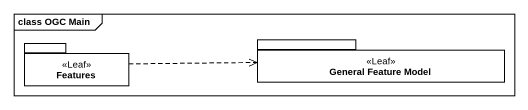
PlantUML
@startuml
mainframe class OGC Main
package Features <<Leaf>> {
}
package "General Feature Model" as General_Feature_Model <<Leaf>> {
}
Features .right.> General_Feature_Model
@enduml
